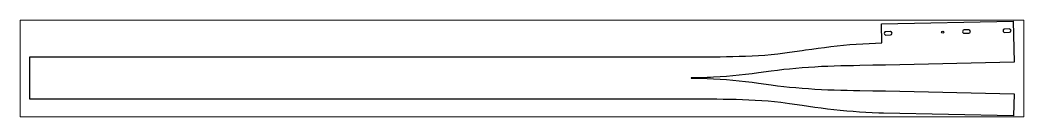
# Paper-space layout 'Layout1' of a CAD drawing. Header units: millimetres. Extents: x 0 to 257, y 85 to 110.
# The model-space entities are those that its viewports show. They can reach past a viewport. Long polylines and large blocks are cut down to what shows.
import ezdxf

# ---------------------------------------------------------------- set-up
doc = ezdxf.new("R2010")
doc.units = ezdxf.units.MM
doc.header["$LTSCALE"] = 25
doc.layers.add('3_Pezzi', color=7, linetype='Continuous')
doc.layers.add('5_Bulloni', color=7, linetype='Continuous')

msp = doc.modelspace()

# ---------------------------------------------------------------- linework, layer by layer
at = {"layer": '3_Pezzi', "color": 3, "linetype": 'Continuous'}
for p, q in [((2684.2, 140.5), (3099.3, 149.5)), ((2685.5, 80.4), (2684.2, 140.5)), ((3099.3, 149.5), (3102.1, 19.5)), ((2464.2, 61.2), (2484.2, 64)), ((2484.2, 64), (2504.3, 66.6)), ((2504.3, 66.6), (2524.3, 69)), ((2524.3, 69), (2544.4, 71.2)), ((2544.4, 71.2), (2564.5, 73.3)), ((2564.5, 73.3), (2584.6, 75.1)), ((2584.6, 75.1), (2604.8, 76.6)), ((2604.8, 76.6), (2624.9, 78)), ((2624.9, 78), (2645.1, 79)), ((2645.1, 79), (2665.3, 79.9)), ((2665.3, 79.9), (2685.5, 80.4)), ((0, -96.5), (0, 36.5)), ((0, 36.5), (2084.3, 36.5)), ((2084.3, 36.5), (2104.5, 36.6)), ((2104.5, 36.6), (2114.6, 36.6)), ((2114.6, 36.6), (2134.8, 36.7)), ((2134.8, 36.7), (2155, 36.9)), ((2155, 36.9), (2175.2, 37.1)), ((2175.2, 37.1), (2195.4, 37.5)), ((2195.4, 37.5), (2215.6, 37.9)), ((2215.6, 37.9), (2235.8, 38.4)), ((2235.8, 38.4), (2256, 39.1)), ((2256, 39.1), (2276.3, 40)), ((2276.3, 40), (2296.6, 41.1)), ((2296.6, 41.1), (2316.8, 42.5)), ((2316.8, 42.5), (2336.9, 44.3)), ((2336.9, 44.3), (2357, 46.4)), ((2357, 46.4), (2394.2, 51.1)), ((2394.2, 51.1), (2434.2, 56.9)), ((2434.2, 56.9), (2444.2, 58.4)), ((2444.2, 58.4), (2464.2, 61.2)), ((2414, 0.3), (2393.9, -1.7)), ((2434.1, 2), (2414, 0.3)), ((2454.3, 3.5), (2434.1, 2)), ((2474.5, 4.7), (2454.3, 3.5)), ((2494.9, 5.8), (2474.5, 4.7)), ((2515.1, 6.7), (2494.9, 5.8)), ((2535.4, 7.4), (2515.1, 6.7)), ((2555.6, 8), (2535.4, 7.4)), ((2575.9, 8.5), (2555.6, 8)), ((2596.1, 8.9), (2575.9, 8.5)), ((2616.3, 9.3), (2596.1, 8.9)), ((2656.7, 10), (2616.3, 9.3)), ((2676.9, 10.3), (2656.7, 10)), ((2697.2, 10.7), (2676.9, 10.3)), ((3102.1, 19.5), (2697.2, 10.7)), ((2094.4, -29.4), (2084.3, -29.4)), ((2084.3, -29.4), (2084.3, -30.6)), ((2084.3, -30.6), (2094.4, -30.6)), ((2104.5, -29.3), (2094.4, -29.4)), ((2094.4, -30.6), (2114.6, -30.9)), ((2114.6, -29.1), (2104.5, -29.3)), ((2124.7, -28.9), (2114.6, -29.1)), ((2114.6, -30.9), (2134.8, -31.5)), ((2134.8, -28.5), (2124.7, -28.9)), ((2144.9, -28.1), (2134.8, -28.5)), ((2134.8, -31.5), (2155, -32.4)), ((2155, -27.6), (2144.9, -28.1)), ((2175.2, -26.5), (2155, -27.6)), ((2195.5, -25), (2175.2, -26.5)), ((2215.7, -23.3), (2195.5, -25)), ((2235.8, -21.3), (2215.7, -23.3)), ((2256, -19.1), (2235.8, -21.3)), ((2276.1, -16.6), (2256, -19.1)), ((2296.3, -14), (2276.1, -16.6)), ((2336.5, -8.4), (2296.3, -14)), ((2356.6, -5.9), (2336.5, -8.4)), ((2376.7, -3.5), (2356.6, -5.9)), ((2393.9, -1.7), (2376.7, -3.5)), ((2155, -32.4), (2175.2, -33.5)), ((2175.2, -33.5), (2195.5, -35)), ((2195.5, -35), (2215.7, -36.7)), ((2215.7, -36.7), (2235.8, -38.7)), ((2235.8, -38.7), (2256, -40.9)), ((2256, -40.9), (2276.1, -43.4)), ((2276.1, -43.4), (2296.3, -46)), ((2296.3, -46), (2336.5, -51.6)), ((2336.5, -51.6), (2356.6, -54.1)), ((2356.6, -54.1), (2376.7, -56.5)), ((2376.7, -56.5), (2393.9, -58.3)), ((2393.9, -58.3), (2414, -60.3)), ((2414, -60.3), (2434.1, -62)), ((2434.1, -62), (2454.3, -63.5)), ((2454.3, -63.5), (2474.5, -64.7)), ((2474.5, -64.7), (2494.9, -65.8)), ((2494.9, -65.8), (2515.1, -66.7)), ((2515.1, -66.7), (2535.4, -67.4)), ((2535.4, -67.4), (2555.6, -68)), ((2555.6, -68), (2575.9, -68.5)), ((2575.9, -68.5), (2596.1, -68.9)), ((2596.1, -68.9), (2616.3, -69.3)), ((2616.3, -69.3), (2656.7, -70)), ((2656.7, -70), (2676.9, -70.4)), ((2676.9, -70.4), (2697.2, -70.7)), ((2697.2, -70.7), (3102.1, -79.5)), ((3102.1, -79.5), (3100.6, -149.5)), ((2084.3, -96.5), (0, -96.5)), ((2124.7, -96.7), (2084.3, -96.5)), ((2144.9, -96.8), (2124.7, -96.7)), ((2165.1, -97), (2144.9, -96.8)), ((2185.3, -97.3), (2165.1, -97)), ((2205.5, -97.7), (2185.3, -97.3)), ((2225.7, -98.1), (2205.5, -97.7)), ((2245.9, -98.8), (2225.7, -98.1)), ((2266.1, -99.5), (2245.9, -98.8)), ((2286.5, -100.5), (2266.1, -99.5)), ((2306.7, -101.8), (2286.5, -100.5)), ((2326.9, -103.4), (2306.7, -101.8)), ((2347, -105.3), (2326.9, -103.4)), ((2367.1, -107.6), (2347, -105.3)), ((2394.2, -111.1), (2367.1, -107.6)), ((2434.2, -116.9), (2394.2, -111.1)), ((2454.2, -119.8), (2434.2, -116.9)), ((2474.2, -122.6), (2454.2, -119.8)), ((2494.2, -125.3), (2474.2, -122.6)), ((2514.3, -127.8), (2494.2, -125.3)), ((2534.4, -130.1), (2514.3, -127.8)), ((2554.4, -132.3), (2534.4, -130.1)), ((2574.6, -134.2), (2554.4, -132.3)), ((2594.7, -135.9), (2574.6, -134.2)), ((2614.9, -137.3), (2594.7, -135.9)), ((2635, -138.5), (2614.9, -137.3)), ((2655.2, -139.5), (2635, -138.5)), ((2675.4, -140.2), (2655.2, -139.5)), ((2690.2, -140.6), (2675.4, -140.2)), ((3100.6, -149.5), (2690.2, -140.6))]:
    msp.add_line(p, q, dxfattribs=at)
at = {"layer": '5_Bulloni', "color": 4, "linetype": 'Continuous'}
for p, q in [((2712.2, 116.3), (2697.7, 116)), ((2697.9, 105.5), (2712.4, 105.8)), ((2959.1, 121.7), (2944.6, 121.4)), ((2944.8, 110.9), (2959.3, 111.2)), ((3087.1, 124.5), (3072.6, 124.2)), ((3072.8, 113.7), (3087.3, 114))]:
    msp.add_line(p, q, dxfattribs=at)
at = {"layer": '5_Bulloni', "color": 2, "linetype": 'Continuous'}
msp.add_circle((2877, 114.6), 3.25, dxfattribs=at)
at = {"layer": '5_Bulloni', "color": 4, "linetype": 'Continuous'}
for centre, start, end in [((2697.8, 110.7), 91.2391, 271.2391), ((2712.3, 111.1), 271.2391, 91.2391), ((2944.7, 116.1), 91.2364, 271.2417), ((2959.2, 116.4), 271.2391, 91.2391), ((3072.7, 118.9), 91.2391, 271.2391), ((3087.2, 119.2), 271.2391, 91.2391)]:
    msp.add_arc(centre, 5.25, start, end, dxfattribs=at)

psp = doc.layouts.get("Layout1")

# ---------------------------------------------------------------- viewports
at = {"layer": '0'}
psp.add_viewport(center=(128.5, 97.5), size=(257, 24.7702), view_center_point=(1551.05, 0), view_height=304.96655, dxfattribs=at)

doc.saveas('drawing.dxf')
